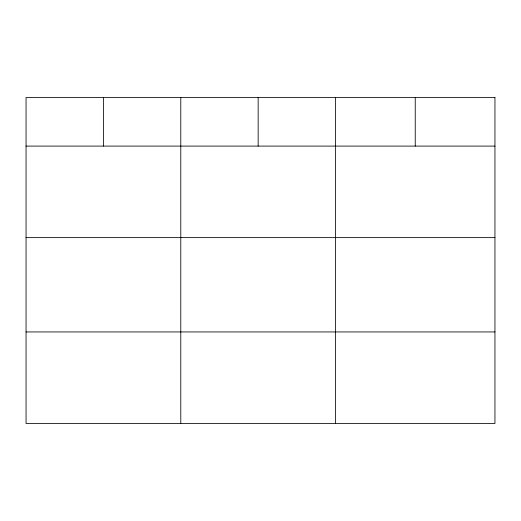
<?xml version="1.0" encoding="UTF-8"?>
<svg xmlns="http://www.w3.org/2000/svg" width="521" height="521" viewBox="0 0 521 521"><rect width="100%" height="100%" fill="white"/><g stroke="black" fill="none" stroke-linecap="round" stroke-linejoin="round"><path stroke-width="0.78" d="M26.05 146.095L494.95 146.095M26.05 237.628L494.95 237.628M26.05 331.942L494.95 331.942M415.237 97.518L415.237 146.095M335.524 97.518L335.524 423.482M258.155 97.518L258.155 146.095M180.787 97.518L180.787 423.482M103.419 97.518L103.419 146.095M494.95 97.518L26.05 97.518L26.05 423.482L494.95 423.482L494.95 97.518"/></g></svg>
